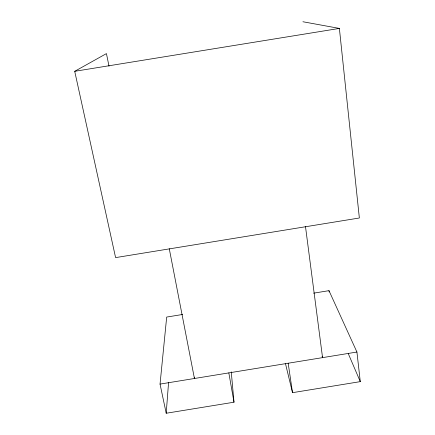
<?xml version="1.0" encoding="UTF-8"?>
<svg xmlns="http://www.w3.org/2000/svg" width="435" height="435" viewBox="0 0 435 435"><rect width="100%" height="100%" fill="white"/><g stroke="black" fill="none" stroke-linecap="round" stroke-linejoin="round"><path stroke-width="0.65" d="M194.45 377.14L194.434 378.493L169.269 248.728M231.262 371.898L234.003 402.206L166.203 413.25L168.584 382.311M166.203 413.25L160.042 384.094L166.681 317.066L182.689 314.462M302.929 21.75L339.382 28.416L359.359 217.995L115.596 257.612L74.717 71.313L106.434 53.592L109.016 66.218M313.651 293.157L328.985 290.662L356.928 352.035L360.283 381.636L292.516 392.674L285.496 363.747M160.042 384.094L356.928 352.035M74.717 71.313L339.382 28.416M348.31 353.709L360.283 381.636M322.107 356.352L322.558 357.63L305.495 226.591M228.826 372.893L234.003 402.206M288.182 363.23L292.516 392.674M328.985 290.662L329.148 291.988"/></g></svg>
